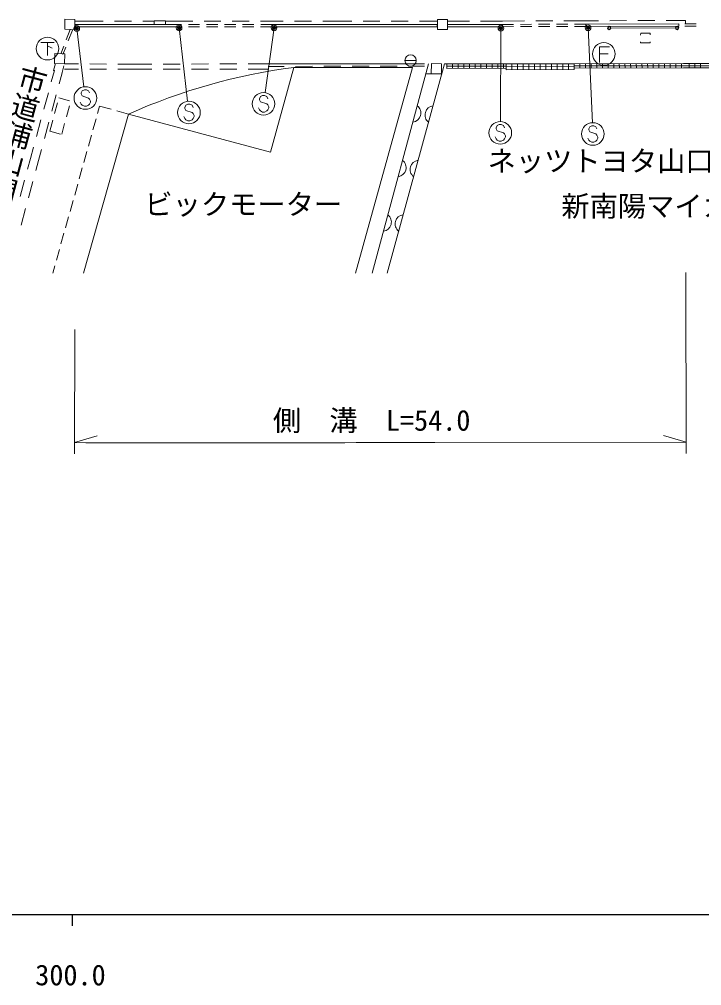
# Model space of a CAD drawing. Units: millimetres, scale not verified. Extents: x 40000 to 680000, y 20000 to 380000.
# Drawn here: x 363318 to 423701, y 198715 to 284227 of the extents above; entities that cross this region are included whole.
import ezdxf
from ezdxf.enums import TextEntityAlignment as Align

# ---------------------------------------------------------------- set-up
doc = ezdxf.new("R2010")
doc.units = ezdxf.units.MM
doc.header["$LTSCALE"] = 1000
doc.header["$PDMODE"] = 32
doc.header["$PDSIZE"] = 500
for name, color, linetype, lineweight in [('M-BGD', 7, 'Continuous', 13), ('M-BGD-EXST', 7, 'Continuous', 13), ('M-STR-HTXT', 7, 'Continuous', 13), ('M-STR-STRC', 7, 'Continuous', 13), ('M-TTL-BAND', 7, 'Continuous', 25)]:
    doc.layers.add(name, color=color, linetype=linetype, lineweight=lineweight)
doc.layers.add('M-BMK-HTXT', color=7, linetype='Continuous')
doc.styles.add('@ＭＳ ゴシック', font='')
doc.styles.add('ＭＳ ゴシック', font='')
doc.styles.get('@ＭＳ ゴシック').set_extended_font_data('@MS Gothic')
doc.styles.get('ＭＳ ゴシック').set_extended_font_data('MS Gothic')

msp = doc.modelspace()

# ---------------------------------------------------------------- linework, layer by layer
at = {"layer": 'M-BGD'}
for p, q in [((369721, 284064), (368251, 284063)), ((370740, 284065), (369721, 284064)), ((373240, 284069), (371740, 284067)), ((375259, 284073), (374240, 284071)), ((377652, 284067), (376257, 284076)), ((378663, 284067), (377650, 284067)), ((381162, 284064), (379662, 284066)), ((383662, 284062), (382162, 284064)), ((385675, 284060), (384662, 284061)), ((386666, 284061), (385674, 284060)), ((389166, 284064), (387666, 284062)), ((391158, 284066), (390166, 284065)), ((392731, 284065), (391158, 284066)), ((395231, 284063), (393731, 284064)), ((397731, 284062), (396231, 284063)), ((400304, 284060), (398731, 284061)), ((403141, 284067), (401207, 284061)), ((406074, 284075), (404141, 284069)), ((408015, 284081), (406074, 284075)), ((410515, 284090), (409015, 284085)), ((413455, 284100), (411515, 284094)), ((414563, 284103), (413455, 284100)), ((417063, 284110), (415563, 284106)), ((419563, 284117), (418063, 284113)), ((421670, 284123), (420563, 284120)), ((422262, 284123), (421671, 284123)), ((422262, 283823), (422262, 284123)), ((367825, 283334), (367462, 282402)), ((368011, 283261), (367648, 282330)), ((376255, 283576), (375261, 283573)), ((377649, 283568), (376254, 283576)), ((377675, 283767), (377650, 283767)), ((377650, 283767), (377650, 283567)), ((377674, 283567), (377650, 283567)), ((379274, 283566), (378274, 283567)), ((379275, 283766), (378275, 283767)), ((380874, 283565), (379874, 283566)), ((380875, 283765), (379875, 283766)), ((382474, 283563), (381474, 283564)), ((382475, 283763), (381475, 283764)), ((384074, 283562), (383074, 283563)), ((384075, 283762), (383075, 283763)), ((385674, 283560), (384674, 283561)), ((385675, 283760), (384675, 283761)), ((400303, 283760), (400303, 283560)), ((406076, 283575), (401208, 283561)), ((407056, 283778), (406075, 283775)), ((406075, 283775), (406076, 283575)), ((407057, 283578), (406076, 283575)), ((408656, 283784), (407656, 283780)), ((408657, 283584), (407657, 283580)), ((410256, 283789), (409256, 283786)), ((410257, 283589), (409257, 283586)), ((411856, 283795), (410856, 283791)), ((411857, 283595), (410857, 283591)), ((413456, 283800), (412456, 283797)), ((413457, 283600), (412457, 283597)), ((421671, 283623), (413457, 283600)), ((421671, 283823), (421671, 283623)), ((422262, 283823), (422209, 283823)), ((422261, 283623), (422211, 283623)), ((422263, 283623), (422261, 283623)), ((423209, 283829), (422262, 283823)), ((423211, 283629), (422263, 283623)), ((418300, 282160), (418300, 282227)), ((418302, 282827), (418303, 283010)), ((418303, 283010), (419144, 283008)), ((419142, 282249), (419142, 282158)), ((419144, 283008), (419144, 282849)), ((367244, 281843), (366989, 281188)), ((367430, 281771), (367175, 281115)), ((415543, 281787), (414668, 281787)), ((414668, 281787), (414668, 280412)), ((419142, 282158), (418300, 282160)), ((397440, 280581), (398440, 280581)), ((414668, 281162), (415418, 281162)), ((366417, 279688), (366148, 278697)), ((366510, 280313), (366350, 279706)), ((366350, 279706), (366417, 279688)), ((367265, 280114), (367105, 279507)), ((368545, 279816), (367312, 279819)), ((368545, 280276), (367313, 280279)), ((371045, 280270), (369545, 280274)), ((371045, 279810), (369545, 279814)), ((373278, 280264), (372045, 280267)), ((373278, 279804), (372045, 279807)), ((375057, 280267), (373278, 280264)), ((375057, 279807), (373278, 279804)), ((377557, 280271), (376057, 280269)), ((377557, 279811), (376057, 279809)), ((380057, 280275), (378557, 280273)), ((380057, 279815), (378557, 279813)), ((382557, 280279), (381057, 280277)), ((382557, 279819), (381057, 279817)), ((385336, 280284), (383557, 280281)), ((385337, 279824), (383557, 279821)), ((399187, 280303), (385336, 280284)), ((386762, 280066), (385336, 280064)), ((389262, 280069), (387762, 280067)), ((391762, 280072), (390262, 280070)), ((394262, 280076), (392762, 280074)), ((398105, 279973), (393064, 261766)), ((394534, 261768), (399541, 280279)), ((396762, 280079), (395262, 280077)), ((400949, 280291), (395857, 261769)), ((399187, 280083), (397762, 280081)), ((401162, 280290), (400949, 280291)), ((406413, 280092), (401162, 280090)), ((406413, 279892), (401162, 279890)), ((401662, 280290), (401662, 279890)), ((402162, 280290), (402162, 279890)), ((402662, 280290), (402662, 279890)), ((403162, 280291), (403162, 279891)), ((403662, 280291), (403662, 279891)), ((404162, 280291), (404162, 279891)), ((404662, 280291), (404662, 279891)), ((405162, 280291), (405162, 279891)), ((405662, 280291), (405662, 279891)), ((406162, 280292), (406162, 279892)), ((406413, 280292), (406414, 279772)), ((412422, 280040), (406414, 280032)), ((412422, 279780), (406414, 279772)), ((406913, 280292), (406914, 279772)), ((407413, 280293), (407414, 279773)), ((407913, 280294), (407914, 279774)), ((408413, 280294), (408414, 279774)), ((408913, 280295), (408914, 279775)), ((409413, 280296), (409414, 279776)), ((409913, 280297), (409914, 279777)), ((410413, 280297), (410414, 279777)), ((410913, 280298), (410914, 279778)), ((411413, 280299), (411414, 279779)), ((411913, 280299), (411914, 279779)), ((412421, 280300), (412422, 279780)), ((412913, 280301), (412922, 279901)), ((413413, 280302), (413422, 279902)), ((413913, 280303), (413922, 279903)), ((414414, 280304), (414422, 279904)), ((414914, 280305), (414922, 279905)), ((415414, 280306), (415423, 279906)), ((415914, 280307), (415923, 279907)), ((416414, 280308), (416423, 279908)), ((416914, 280309), (416923, 279909)), ((417414, 280310), (417423, 279910)), ((417914, 280311), (417923, 279911)), ((418414, 280312), (418423, 279912)), ((418914, 280313), (418923, 279913)), ((419415, 280314), (419423, 279914)), ((419915, 280315), (419923, 279915)), ((420415, 280316), (420424, 279916)), ((420915, 280317), (420924, 279917)), ((421415, 280318), (421424, 279918)), ((421915, 280319), (421924, 279919)), ((422592, 280320), (422593, 279920)), ((423092, 280320), (423093, 279920)), ((423592, 280320), (423593, 279920)), ((367122, 279496), (366852, 278507)), ((399777, 279404), (399305, 279408)), ((400671, 279396), (400703, 279395)), ((365885, 277733), (365491, 276285)), ((366590, 277542), (366196, 276094)), ((366806, 277270), (367771, 277006)), ((366427, 275887), (366691, 276851)), ((367488, 275596), (367752, 276561)), ((370242, 275900), (370425, 276552)), ((370425, 276552), (371458, 276264)), ((369837, 274456), (370107, 275419)), ((371940, 276130), (372974, 275842)), ((365229, 275320), (364835, 273873)), ((365933, 275130), (365540, 273682)), ((366005, 274344), (366269, 275308)), ((367066, 274053), (367330, 275018)), ((366005, 274344), (366969, 274079)), ((369432, 273011), (369702, 273974)), ((364572, 272908), (364303, 271917)), ((365277, 272717), (365008, 271728)), ((369027, 271567), (369297, 272530)), ((364303, 271917), (364046, 270953)), ((365008, 271728), (364776, 270858)), ((368622, 270123), (368892, 271086)), ((363789, 269987), (363403, 268537)), ((364519, 269891), (364133, 268442)), ((368216, 268679), (368487, 269641)), ((367811, 267234), (368081, 268197)), ((363876, 267475), (363490, 266026)), ((367406, 265790), (367676, 266753)), ((367001, 264346), (367271, 265309)), ((366596, 262901), (366866, 263864)), ((366278, 261768), (366461, 262420))]:
    msp.add_line(p, q, dxfattribs=at)
for points in [[(368231, 284224), (368229, 283341), (367349, 283344), (367352, 284227)], [(376256, 284082), (376256, 283776), (375260, 283773), (375259, 284079)], [(401201, 283340), (400322, 283336), (400318, 284209), (401197, 284213)], [(367350, 281166), (367313, 280279), (366423, 280316), (366461, 281203)], [(400680, 280296), (400671, 279396), (399777, 279404), (399786, 280304)]]:
    msp.add_lwpolyline(points, close=True, dxfattribs=at)
for points in [[(377650, 283767), (376255, 283776), (375260, 283773), (369721, 283764), (368251, 283763), (368251, 283563)], [(375260, 283573), (369722, 283564), (368251, 283563)], [(400303, 283760), (391158, 283766), (385675, 283760), (385675, 283560)], [(400303, 283560), (391158, 283566), (385675, 283560)], [(406075, 283775), (401208, 283761), (401208, 283561)], [(421671, 283823), (413456, 283800), (413457, 283600)], [(398105, 279973), (387615, 279974), (385545, 272470), (372974, 275842), (368988, 261765)], [(450434, 280345), (443068, 280328), (437046, 280322), (422092, 280320), (412421, 280300), (406413, 280292), (401162, 280290), (401162, 279890)], [(437046, 280122), (422093, 280120), (412422, 280100)], [(437046, 279922), (422093, 279920), (412422, 279900)]]:
    msp.add_lwpolyline(points, dxfattribs=at)
for centre, radius in [((415043, 281162), 1000), ((397940, 280581), 500)]:
    msp.add_circle(centre, radius, dxfattribs=at)
for centre, radius, start, end in [((394479, 227645), 52778, 97.47284, 114.04577), ((398041, 275932), 812, 277.4854, 52.24567), ((400030, 275769), 812, 97.24821, 232.00848), ((396735, 271105), 812, 277.4854, 52.24567), ((398704, 270948), 812, 97.24821, 232.00848), ((395430, 266279), 812, 277.4854, 52.24567), ((397379, 266126), 812, 97.24821, 232.00848)]:
    msp.add_arc(centre, radius, start, end, dxfattribs=at)
at = {"layer": 'M-BGD-EXST'}
for p, q in [((365213, 282184), (366413, 282184)), ((365813, 282184), (365813, 281034)), ((365813, 281884), (366213, 281684))]:
    msp.add_line(p, q, dxfattribs=at)
msp.add_circle((365813, 281634), 1000, dxfattribs=at)
at = {"layer": 'M-STR-HTXT'}
for p, q in [((368403, 283421), (369041, 278256)), ((377462, 283462), (378213, 276977)), ((385858, 283469), (385070, 277742)), ((405932, 283448), (405885, 275184)), ((413649, 283479), (414026, 275080)), ((422298, 261812), (422324, 245812)), ((368223, 256766), (368212, 245766)), ((368213, 246766), (370214, 247364)), ((422322, 246812), (420321, 247408)), ((400095, 246775), (422322, 246812))]:
    msp.add_line(p, q, dxfattribs=at)
for centre, radius in [((368403, 283421), 150), ((368403, 283421), 120), ((368403, 283421), 90), ((368403, 283421), 60), ((368403, 283421), 30), ((368403, 283421), 20), ((377462, 283462), 150), ((377462, 283462), 120), ((377462, 283462), 90), ((377462, 283462), 60), ((377462, 283462), 30), ((377462, 283462), 20), ((385858, 283469), 150), ((385858, 283469), 120), ((385858, 283469), 90), ((385858, 283469), 60), ((385858, 283469), 30), ((385858, 283469), 20), ((405932, 283448), 150), ((405932, 283448), 120), ((405932, 283448), 90), ((405932, 283448), 60), ((405932, 283448), 30), ((405932, 283448), 20), ((413649, 283479), 150), ((413649, 283479), 120), ((413649, 283479), 90), ((413649, 283479), 60), ((413649, 283479), 30), ((413649, 283479), 20)]:
    msp.add_circle(centre, radius, dxfattribs=at)
msp.add_arc((380505, 12291760), 12045000, 269.94153, 270.09319, dxfattribs=at)
for p in [(368403, 283421), (377462, 283462), (385858, 283469), (405932, 283448), (413649, 283479)]:
    msp.add_point(p, dxfattribs=at)
at = {"layer": 'M-STR-STRC'}
for p, q in [((415670, 283459), (421371, 283460)), ((369073, 277991), (368891, 277900)), ((369254, 277991), (369073, 277991)), ((369436, 277900), (369254, 277991)), ((368891, 277900), (368800, 277718)), ((368800, 277718), (368800, 277627)), ((368800, 277627), (368891, 277445)), ((368891, 277445), (369436, 277263)), ((369527, 277718), (369436, 277900)), ((369436, 277263), (369527, 277173)), ((369527, 277173), (369618, 276991)), ((384661, 277388), (384570, 277206)), ((384570, 277206), (384570, 277115)), ((384570, 277115), (384661, 276933)), ((384843, 277479), (384661, 277388)), ((385024, 277479), (384843, 277479)), ((385206, 277388), (385024, 277479)), ((385297, 277206), (385206, 277388)), ((368800, 276718), (368709, 276900)), ((368891, 276627), (368800, 276718)), ((369073, 276536), (368891, 276627)), ((369254, 276536), (369073, 276536)), ((369436, 276627), (369254, 276536)), ((369527, 276718), (369436, 276627)), ((369618, 276900), (369527, 276718)), ((369618, 276991), (369618, 276900)), ((378056, 276620), (377965, 276438)), ((377965, 276438), (377965, 276347)), ((377965, 276347), (378056, 276165)), ((378238, 276711), (378056, 276620)), ((378419, 276711), (378238, 276711)), ((378601, 276620), (378419, 276711)), ((378692, 276438), (378601, 276620)), ((384570, 276206), (384479, 276388)), ((384661, 276115), (384570, 276206)), ((384661, 276933), (385206, 276751)), ((385206, 276751), (385297, 276661)), ((385297, 276206), (385206, 276115)), ((385297, 276661), (385388, 276479)), ((385388, 276388), (385297, 276206)), ((385388, 276479), (385388, 276388)), ((377965, 275438), (377874, 275620)), ((378056, 275347), (377965, 275438)), ((378056, 276165), (378601, 275983)), ((378601, 275983), (378692, 275893)), ((378692, 275438), (378601, 275347)), ((378692, 275893), (378783, 275711)), ((378783, 275620), (378692, 275438)), ((378783, 275711), (378783, 275620)), ((384843, 276024), (384661, 276115)), ((385024, 276024), (384843, 276024)), ((385206, 276115), (385024, 276024)), ((378238, 275256), (378056, 275347)), ((378419, 275256), (378238, 275256)), ((378601, 275347), (378419, 275256)), ((405606, 274820), (405515, 274638)), ((405515, 274638), (405515, 274547)), ((405515, 274547), (405606, 274365)), ((405788, 274911), (405606, 274820)), ((405970, 274911), (405788, 274911)), ((406152, 274820), (405970, 274911)), ((406243, 274638), (406152, 274820)), ((413798, 274718), (413707, 274536)), ((413707, 274536), (413707, 274445)), ((413980, 274809), (413798, 274718)), ((414162, 274809), (413980, 274809)), ((414344, 274718), (414162, 274809)), ((414435, 274536), (414344, 274718)), ((405515, 273638), (405424, 273820)), ((405606, 274365), (406152, 274184)), ((406152, 274184), (406243, 274093)), ((406243, 274093), (406333, 273911)), ((406333, 273820), (406243, 273638)), ((406333, 273911), (406333, 273820)), ((413707, 273536), (413616, 273718)), ((413707, 274445), (413798, 274263)), ((413798, 274263), (414344, 274081)), ((414344, 274081), (414435, 273990)), ((414435, 273990), (414526, 273809)), ((414526, 273718), (414435, 273536)), ((414526, 273809), (414526, 273718)), ((405606, 273547), (405515, 273638)), ((405788, 273456), (405606, 273547)), ((405970, 273456), (405788, 273456)), ((406152, 273547), (405970, 273456)), ((406243, 273638), (406152, 273547)), ((413798, 273445), (413707, 273536)), ((413980, 273354), (413798, 273445)), ((414162, 273354), (413980, 273354)), ((414344, 273445), (414162, 273354)), ((414435, 273536), (414344, 273445))]:
    msp.add_line(p, q, dxfattribs=at)
for centre, radius in [((415520, 283459), 150), ((415520, 283459), 120), ((415520, 283459), 100), ((421521, 283460), 150), ((421521, 283460), 120), ((421521, 283460), 100), ((369164, 277263), 1000), ((384933, 276751), 1000), ((378329, 275983), 1000), ((405879, 274184), 1000), ((414071, 274081), 1000)]:
    msp.add_circle(centre, radius, dxfattribs=at)
at = {"layer": 'M-TTL-BAND'}
for p, q in [((40000, 205000), (579000, 205000)), ((368000, 205000), (368000, 204000))]:
    msp.add_line(p, q, dxfattribs=at)

# ---------------------------------------------------------------- texts
at = {"layer": 'M-BMK-HTXT', "style": '@ＭＳ ゴシック'}
msp.add_text('市道浦山開作Ｂ線', height=1833, rotation=254.941, dxfattribs=at).set_placement((363372, 280461), align=Align.BOTTOM_LEFT)
at = {"layer": 'M-BMK-HTXT', "style": 'ＭＳ ゴシック'}
for s, p in [('ネッツトヨタ山口', (404756, 270227)), ('ビックモーター', (374388, 266392)), ('新南陽マイカーセンター', (411284, 266233))]:
    msp.add_text(s, height=1833, dxfattribs=at).set_placement(p, align=Align.BOTTOM_LEFT)
at = {"layer": 'M-STR-HTXT', "style": 'ＭＳ ゴシック'}
msp.add_text('側\u3000溝\u3000L=54.0', height=1833, rotation=0.068, dxfattribs=at).set_placement((394496, 247268), align=Align.BOTTOM_CENTER)
at = {"layer": 'M-TTL-BAND', "style": 'ＭＳ ゴシック'}
msp.add_text('300.0', height=1833, dxfattribs=at).set_placement((367844, 198195), align=Align.BOTTOM_CENTER)

doc.saveas('drawing.dxf')
